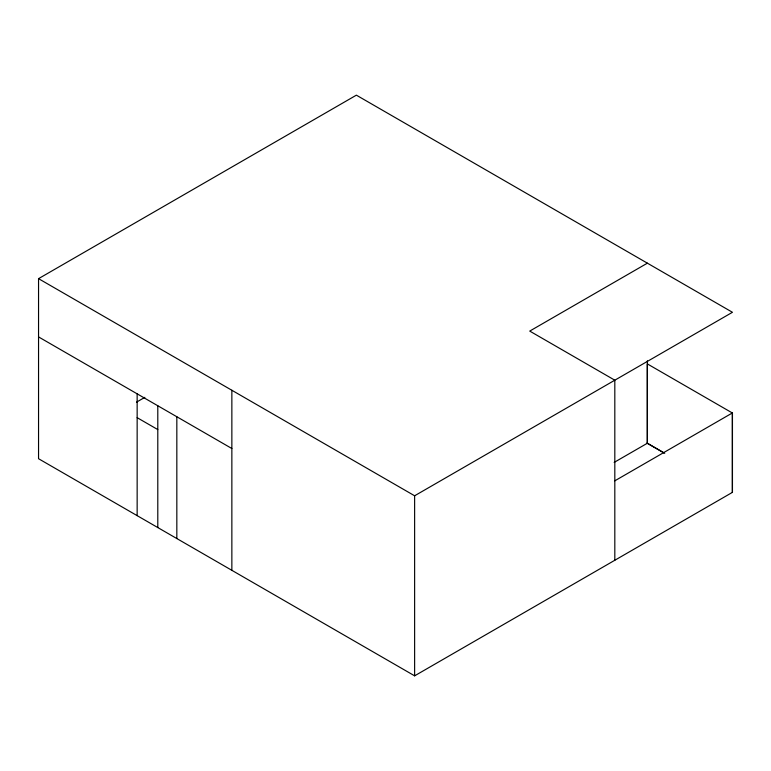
<?xml version="1.0" encoding="UTF-8"?>
<svg xmlns="http://www.w3.org/2000/svg" width="771" height="771" viewBox="0 0 771 771"><rect width="100%" height="100%" fill="white"/><g stroke="black" fill="none" stroke-linecap="round" stroke-linejoin="round"><path stroke-width="1.16" d="M38.55 278.659L356.375 95.161L732.45 312.284L414.625 495.782L38.55 278.659L38.55 458.716L414.625 675.839L732.45 492.341L732.45 412.909L614.815 480.825M136.506 402.163L144.842 397.344M647.38 263.171L529.735 331.087L614.815 380.199L614.815 560.257M614.159 462.398L647.38 443.229L647.38 360.828M647.023 443.026L664.737 453.252M663.86 452.876L647.264 443.286L647.264 363.854L732.334 412.967L732.334 492.409M38.55 336.908L231.859 448.52M137.151 417.67L157.795 429.582M414.625 495.782L414.625 675.839M231.859 390.261L231.859 570.318M176.829 416.745L176.829 538.543M157.795 405.758L157.795 527.557M137.151 393.836L137.151 515.645"/></g></svg>
